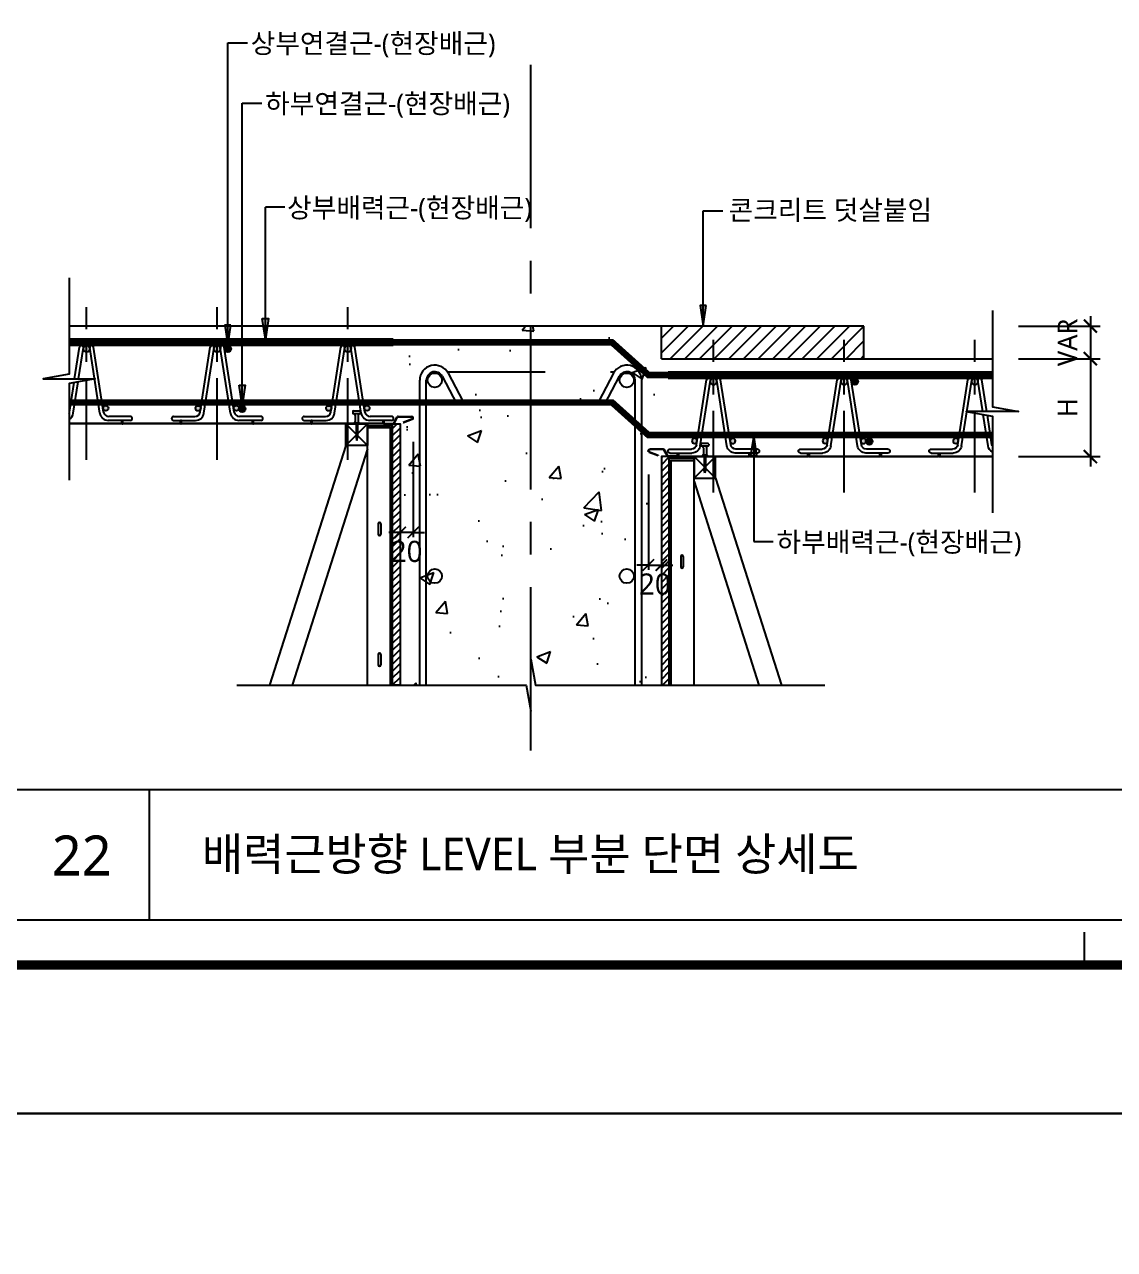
# Model space of a CAD drawing. Extents: x 10983 to 44623, y -18406 to 11294.
# Drawn here: x 21624 to 23293, y -6734 to -4858 of the extents above; entities that cross this region are included whole.
import ezdxf

# ---------------------------------------------------------------- set-up
doc = ezdxf.new("R2010")
doc.units = 0
doc.header["$LTSCALE"] = 100
doc.header["$MEASUREMENT"] = 0
doc.header["$PDMODE"] = 3
doc.header["$PDSIZE"] = 10
for name, pattern in [('CEN', [62, 60, -1, 0, -1]), ('CENTERX2', [4, 2.5, -0.5, 0.5, -0.5]), ('HID', [2.5, 1.5, -1])]:
    doc.linetypes.add(name, pattern=pattern)
doc.layers.get('0').update_dxf_attribs({"linetype": 'CONTINUOUS'})
doc.layers.get('Defpoints').update_dxf_attribs({"color": 165, "linetype": 'CONTINUOUS'})
for name, color, linetype in [('-상부연결근', 4, 'CONTINUOUS'), ('-하부배력근', 3, 'CONTINUOUS'), ('-하부연결근', 4, 'CONTINUOUS'), ('DECK-CEN', 1, 'CEN'), ('DECK-CON', 2, 'CONTINUOUS'), ('DECK-DIM', 255, 'CONTINUOUS'), ('DECK-ETC STEEL', 6, 'CONTINUOUS'), ('DECK-HATCH', 251, 'CONTINUOUS'), ('DECK-LATTICE', 7, 'CONTINUOUS'), ('DECK-MAIN BAR', 2, 'CONTINUOUS'), ('DECK-PG', 4, 'CONTINUOUS'), ('DECK-RC', 251, 'CONTINUOUS'), ('DECK-RC(ETC)', 252, 'CONTINUOUS'), ('DECK-TABLE', 7, 'CONTINUOUS'), ('DECK-TEXT', 7, 'CONTINUOUS'), ('DECK-TITLE TEXT', 3, 'CONTINUOUS'), ('DECK-TRANS', 3, 'CONTINUOUS'), ('form', 7, 'CONTINUOUS')]:
    doc.layers.add(name, color=color, linetype=linetype)
doc.styles.add('SY Panel', font='malgun.ttf')
doc.styles.add('VICON TEXT', font='malgun.ttf')
doc.dimstyles.new('STDECK-DIM', dxfattribs={"dimtxt": 35, "dimasz": 20, "dimexe": 15, "dimexo": 40, "dimgap": 10, "dimtad": 1, "dimdec": 0, "dimtxsty": 'SY Panel', "dimblk": 'ARCHTICK', "dimcen": 2.5, "dimdle": 15, "dimclrd": 7, "dimclre": 7, "dimclrt": 6, "dimadec": 0, "dimazin": 0, "dimtfac": 1, "dimtdec": 0, "dimtmove": 0, "dimatfit": 3, "dimldrblk": 'ARCHTICK', "dimfxl": 1, "dimarcsym": 0})
doc.dimstyles.new('STDECK-DIM 2', dxfattribs={"dimscale": 2.5, "dimtxt": 12, "dimasz": 7, "dimexe": 3, "dimexo": 3, "dimgap": 3, "dimtad": 1, "dimdec": 0, "dimlunit": 6, "dimtxsty": 'VICON TEXT', "dimblk": 'ARCHTICK', "dimcen": 2.5, "dimclrd": 7, "dimclre": 7, "dimclrt": 6, "dimadec": 0, "dimazin": 0, "dimtfac": 1, "dimtdec": 0, "dimtix": 1, "dimtmove": 0, "dimatfit": 3, "dimfxl": 1, "dimarcsym": 0})
pattern_1 = [(45, (-2415.1005, -5154.619), (-5.3033009, 5.3033009), [])]

# ---------------------------------------------------------------- blocks, each defined once
blk = doc.blocks.new('_ArchTick')
at = {"color": 0, "linetype": 'ByBlock', "const_width": 0.15}
blk.add_lwpolyline([(-0.5, -0.5), (0.5, 0.5)], dxfattribs=at)
blk = doc.blocks.new('*D343')
at = {"layer": 'DECK-DIM', "color": 7, "lineweight": -2}
for p, q in [((22579.5, -5547.4), (22579.5, -5693.5)), ((22599.5, -5547.4), (22599.5, -5693.5)), ((22579.5, -5686), (22562, -5686)), ((22579.5, -5686), (22599.5, -5686)), ((22599.5, -5686), (22617, -5686))]:
    blk.add_line(p, q, dxfattribs=at)
at = {"layer": 'Defpoints', "color": 0, "ltscale": 0.5}
for p in [(22579.5, -5539.9), (22599.5, -5539.9), (22599.5, -5686)]:
    blk.add_point(p, dxfattribs=at)
at = {"layer": 'DECK-DIM', "color": 7, "lineweight": -2, "ltscale": 0.5, "xscale": 17.5, "yscale": 17.5, "zscale": 17.5}
blk.add_blockref('_ArchTick', (22579.5, -5686), dxfattribs=at)
at = {"layer": 'DECK-DIM', "color": 7, "lineweight": -2, "ltscale": 0.5, "xscale": 17.5, "yscale": 17.5, "zscale": 17.5, "rotation": 180}
blk.add_blockref('_ArchTick', (22599.5, -5686), dxfattribs=at)
at = {"layer": 'DECK-DIM', "color": 6, "ltscale": 0.5, "insert": (22589.5, -5715.3), "char_height": 32.5, "attachment_point": 5, "style": 'VICON TEXT'}
blk.add_mtext('20', dxfattribs=at)
blk = doc.blocks.new('*D344')
at = {"layer": 'DECK-DIM', "color": 7, "lineweight": -2}
for p, q in [((23256.2, -5304.9), (23256.2, -5384.9)), ((23146.2, -5319.9), (23271.2, -5319.9)), ((23146.2, -5369.9), (23271.2, -5369.9))]:
    blk.add_line(p, q, dxfattribs=at)
at = {"layer": 'Defpoints', "color": 0, "ltscale": 0.5}
for p in [(23106.2, -5319.9), (23106.2, -5369.9), (23256.2, -5369.9)]:
    blk.add_point(p, dxfattribs=at)
at = {"layer": 'DECK-DIM', "color": 7, "lineweight": -2, "ltscale": 0.5, "xscale": 20, "yscale": 20, "zscale": 20}
for p, rotation in [((23256.2, -5319.9), 90), ((23256.2, -5369.9), 270)]:
    blk.add_blockref('_ArchTick', p, dxfattribs=dict(at, rotation=rotation))
at = {"layer": 'DECK-DIM', "color": 6, "ltscale": 0.5, "insert": (23221.2, -5344.9), "char_height": 30, "attachment_point": 5, "rotation": 90, "style": 'SY Panel'}
blk.add_mtext('VAR', dxfattribs=at)
blk = doc.blocks.new('*D345')
at = {"layer": 'DECK-DIM', "color": 7, "lineweight": -2}
for p, q in [((23256.2, -5354.9), (23256.2, -5534.9)), ((23146.2, -5369.9), (23271.2, -5369.9)), ((23146.2, -5519.9), (23271.2, -5519.9))]:
    blk.add_line(p, q, dxfattribs=at)
at = {"layer": 'Defpoints', "color": 0, "ltscale": 0.5}
for p in [(23106.2, -5369.9), (23106.2, -5519.9), (23256.2, -5519.9)]:
    blk.add_point(p, dxfattribs=at)
at = {"layer": 'DECK-DIM', "color": 7, "lineweight": -2, "ltscale": 0.5, "xscale": 20, "yscale": 20, "zscale": 20}
for p, rotation in [((23256.2, -5369.9), 90), ((23256.2, -5519.9), 270)]:
    blk.add_blockref('_ArchTick', p, dxfattribs=dict(at, rotation=rotation))
at = {"layer": 'DECK-DIM', "color": 6, "ltscale": 0.5, "insert": (23221.2, -5444.9), "char_height": 30, "attachment_point": 5, "rotation": 90, "style": 'SY Panel'}
blk.add_mtext('H', dxfattribs=at)
blk = doc.blocks.new('*D348')
at = {"layer": 'DECK-DIM', "color": 7, "lineweight": -2}
for p, q in [((22199.5, -5497.4), (22199.5, -5643.5)), ((22219.5, -5497.4), (22219.5, -5643.5)), ((22199.5, -5636), (22182, -5636)), ((22219.5, -5636), (22199.5, -5636)), ((22219.5, -5636), (22237, -5636))]:
    blk.add_line(p, q, dxfattribs=at)
at = {"layer": 'Defpoints', "color": 0, "ltscale": 0.5}
for p in [(22199.5, -5489.9), (22219.5, -5489.9), (22199.5, -5636)]:
    blk.add_point(p, dxfattribs=at)
at = {"layer": 'DECK-DIM', "color": 7, "lineweight": -2, "ltscale": 0.5, "xscale": 17.5, "yscale": 17.5, "zscale": 17.5}
blk.add_blockref('_ArchTick', (22199.5, -5636), dxfattribs=at)
at = {"layer": 'DECK-DIM', "color": 7, "lineweight": -2, "ltscale": 0.5, "xscale": 17.5, "yscale": 17.5, "zscale": 17.5, "rotation": 180}
blk.add_blockref('_ArchTick', (22219.5, -5636), dxfattribs=at)
at = {"layer": 'DECK-DIM', "color": 6, "ltscale": 0.5, "insert": (22209.5, -5665.3), "char_height": 32.5, "attachment_point": 5, "style": 'VICON TEXT'}
blk.add_mtext('20', dxfattribs=at)
blk = doc.blocks.new('tg4')
at = {"layer": 'DECK-MAIN BAR'}
h = blk.add_hatch(color=256, dxfattribs=at)
h.dxf.hatch_style = 1
h.paths.add_polyline_path([(7710.5, 42136.7, 0.414214), (7705.5, 42131.7, 0.414214), (7710.5, 42126.7)])
h.paths.add_polyline_path([(7735.8, 42040.8, 1), (7743.8, 42040.8, 1)])
h.paths.add_polyline_path([(7710.5, 42136.7), (7710.5, 42126.7, 0.414214), (7715.5, 42131.7, 0.414214)])
edge = h.paths.add_edge_path()
edge.add_line((7683.8, 42043.8), (7683.8, 42037.7))
edge.add_arc((7681.2, 42040.7), 4, 310.4298, 409.5702)
h = blk.add_hatch(color=256, dxfattribs=at)
h.dxf.hatch_style = 1
h.paths.add_polyline_path([(7877.2, 42040.7, 1), (7885.2, 42040.7, 1)])
h.paths.add_polyline_path([(7910.5, 42136.7, 0.414214), (7905.5, 42131.7, 0.414214), (7910.5, 42126.7)])
h.paths.add_polyline_path([(7935.8, 42040.8, 1), (7943.8, 42040.8, 1)])
h.paths.add_polyline_path([(7910.5, 42136.7), (7910.5, 42126.7, 0.414214), (7915.5, 42131.7, 0.414214)])
h = blk.add_hatch(color=256, dxfattribs=at)
h.dxf.hatch_style = 1
h.paths.add_polyline_path([(8077.2, 42040.7, 1), (8085.2, 42040.7, 1)])
h.paths.add_polyline_path([(8110.5, 42136.7, 0.414214), (8105.5, 42131.7, 0.414214), (8110.5, 42126.7)])
h.paths.add_polyline_path([(8135.8, 42040.8, 1), (8143.8, 42040.8, 1)])
h.paths.add_polyline_path([(8110.5, 42136.7), (8110.5, 42126.7, 0.414214), (8115.5, 42131.7, 0.414214)])
at = {"layer": 'DECK-CEN', "linetype": 'CENTERX2', "ltscale": 0.5}
for p, q in [((7710.5, 41961.8), (7710.5, 42195.4)), ((7910.5, 41961.8), (7910.5, 42195.4)), ((8110.5, 41961.8), (8110.5, 42195.4))]:
    blk.add_line(p, q, dxfattribs=at)
at = {"layer": 'DECK-LATTICE', "ltscale": 0.5}
for p, q in [((8179.9, 42146.7), (7683.8, 42146.7)), ((8179.9, 42136.7), (7683.8, 42136.7)), ((7692.2, 42085.7), (7699.7, 42134.3)), ((7698.3, 42085.7), (7705.7, 42133.6)), ((7730.8, 42033.2), (7715.2, 42133.6)), ((7736.6, 42035), (7721.2, 42134.3)), ((7884.3, 42035), (7899.7, 42134.3)), ((7890.1, 42033.2), (7905.7, 42133.6)), ((7930.8, 42033.2), (7915.2, 42133.6)), ((7936.6, 42035), (7921.2, 42134.3)), ((8084.3, 42035), (8099.7, 42134.3)), ((8090.1, 42033.2), (8105.7, 42133.6)), ((8130.8, 42033.2), (8115.2, 42133.6)), ((8136.6, 42035), (8121.2, 42134.3)), ((7684.3, 42035), (7691.3, 42080)), ((7690.1, 42033.2), (7697.6, 42081.1)), ((7777.5, 42022.2), (7743.7, 42022.2)), ((7777.5, 42028.2), (7744.5, 42028.2)), ((7843.5, 42028.2), (7876.4, 42028.2)), ((7843.5, 42022.2), (7877.3, 42022.2)), ((7977.5, 42022.2), (7943.7, 42022.2)), ((7977.5, 42028.2), (7944.5, 42028.2)), ((8043.5, 42028.2), (8076.4, 42028.2)), ((8043.5, 42022.2), (8077.3, 42022.2)), ((8177.5, 42022.2), (8143.7, 42022.2)), ((8177.5, 42028.2), (8144.5, 42028.2))]:
    blk.add_line(p, q, dxfattribs=at)
for centre, radius, start, end in [((7702.7, 42133.7), 3.01, 349.5852, 169.9415), ((7718.2, 42133.7), 3.01, 10.0585, 190.4148), ((7902.7, 42133.7), 3.01, 349.5852, 169.9415), ((7918.2, 42133.7), 3.01, 10.0585, 190.4148), ((8102.7, 42133.7), 3.01, 349.5852, 169.9415), ((8118.2, 42133.7), 3.01, 10.0585, 190.4148), ((7676.4, 42036.2), 8, 336.4782, 351.1777), ((7677.3, 42035.2), 13, 299.8906, 351.1777), ((7743.7, 42035.2), 13, 188.8223, 270), ((7744.5, 42036.2), 8, 188.8223, 270), ((7876.4, 42036.2), 8, 270, 351.1777), ((7877.3, 42035.2), 13, 270, 351.1777), ((7943.7, 42035.2), 13, 188.8223, 270), ((7944.5, 42036.2), 8, 188.8223, 270), ((8076.4, 42036.2), 8, 270, 351.1777), ((8077.3, 42035.2), 13, 270, 351.1777), ((8143.7, 42035.2), 13, 188.8223, 270), ((8144.5, 42036.2), 8, 188.8223, 270), ((7777.5, 42025.2), 3, 270, 90), ((7843.5, 42025.2), 3, 90, 270), ((7977.5, 42025.2), 3, 270, 90), ((8043.5, 42025.2), 3, 90, 270), ((8177.5, 42025.2), 3, 270, 90)]:
    blk.add_arc(centre, radius, start, end, dxfattribs=at)
at = {"layer": 'DECK-MAIN BAR', "ltscale": 0.5}
for centre, radius in [((7710.5, 42131.7), 5), ((7910.5, 42131.7), 5), ((8110.5, 42131.7), 5), ((7739.8, 42040.8), 4), ((7881.2, 42040.7), 4), ((7939.8, 42040.8), 4), ((8081.2, 42040.7), 4), ((8139.8, 42040.8), 4)]:
    blk.add_circle(centre, radius, dxfattribs=at)
blk.add_arc((7681.2, 42040.7), 4, 310.4298, 49.5702, dxfattribs=at)
at = {"layer": 'DECK-PG', "ltscale": 0.5}
for p, q in [((7764.7, 42017.2), (7683.8, 42017.2)), ((7765, 42016.7), (7683.8, 42016.7)), ((7855, 42016.7), (7766, 42016.7)), ((7854.7, 42017.2), (7766.2, 42017.2)), ((7965, 42016.7), (7856, 42016.7)), ((7964.7, 42017.2), (7856.2, 42017.2)), ((8055, 42016.7), (7966, 42016.7)), ((8054.7, 42017.2), (7966.2, 42017.2)), ((8165, 42016.7), (8056, 42016.7)), ((8164.7, 42017.2), (8056.2, 42017.2))]:
    blk.add_line(p, q, dxfattribs=at)
at = {"layer": 'DECK-PG'}
for p, q in [((7764, 42021.2), (7764, 42018.7)), ((7764.5, 42018.7), (7764.5, 42021.2)), ((7765, 42021.2), (7765, 42017.5)), ((7765, 42018.7), (7765, 42020.7)), ((7765.5, 42021.2), (7765.5, 42017.2)), ((7766, 42017.5), (7766, 42021.2)), ((7854, 42021.2), (7854, 42018.7)), ((7854.5, 42018.7), (7854.5, 42021.2)), ((7855, 42021.2), (7855, 42017.5)), ((7855, 42018.7), (7855, 42020.7)), ((7855.5, 42021.2), (7855.5, 42017.2)), ((7856, 42017.5), (7856, 42021.2)), ((7964, 42021.2), (7964, 42018.7)), ((7964.5, 42018.7), (7964.5, 42021.2)), ((7965, 42021.2), (7965, 42017.5)), ((7965, 42018.7), (7965, 42020.7)), ((7965.5, 42021.2), (7965.5, 42017.2)), ((7966, 42017.5), (7966, 42021.2)), ((8054, 42021.2), (8054, 42018.7)), ((8054.5, 42018.7), (8054.5, 42021.2)), ((8055, 42021.2), (8055, 42017.5)), ((8055, 42018.7), (8055, 42020.7)), ((8055.5, 42021.2), (8055.5, 42017.2)), ((8056, 42017.5), (8056, 42021.2)), ((8164, 42021.2), (8164, 42018.7)), ((8164.5, 42018.7), (8164.5, 42021.2)), ((8165, 42021.2), (8165, 42017.5)), ((8165, 42018.7), (8165, 42020.7)), ((8165.5, 42021.2), (8165.5, 42017.2)), ((8166, 42017.5), (8166, 42021.2)), ((8166, 42016.7), (8179.9, 42016.7)), ((8166.2, 42017.2), (8179.9, 42017.2)), ((8180.8, 42017.8), (8186.1, 42027.5)), ((8181.3, 42017.5), (8186.6, 42027.2)), ((8187.4, 42028.2), (8208.1, 42028.2)), ((8187.4, 42027.7), (8208.1, 42027.7)), ((8208.7, 42023.9), (8195.4, 42019.1)), ((8208.6, 42023.9), (8195.4, 42019.1)), ((8195.4, 42019.1), (8195.5, 42018.6)), ((8208.9, 42023.5), (8195.5, 42018.6))]:
    blk.add_line(p, q, dxfattribs=at)
for centre, radius, start, end in [((7765, 42021.2), 1, 0, 180), ((7765, 42021.2), 1, 0, 180), ((7764.5, 42018.7), 0.5, 180, 0), ((7765, 42021.2), 0.5, 0, 180), ((7764.7, 42017.5), 0.25, 270, 0), ((7765, 42017.2), 0.5, 270, 0), ((7766, 42017.2), 0.5, 180, 270), ((7766.2, 42017.5), 0.25, 180, 270), ((7855, 42021.2), 1, 0, 180), ((7855, 42021.2), 1, 0, 180), ((7854.5, 42018.7), 0.5, 180, 0), ((7855, 42021.2), 0.5, 0, 180), ((7854.7, 42017.5), 0.25, 270, 0), ((7855, 42017.2), 0.5, 270, 0), ((7856, 42017.2), 0.5, 180, 270), ((7856.2, 42017.5), 0.25, 180, 270), ((7965, 42021.2), 1, 0, 180), ((7965, 42021.2), 1, 0, 180), ((7964.5, 42018.7), 0.5, 180, 0), ((7965, 42021.2), 0.5, 0, 180), ((7964.7, 42017.5), 0.25, 270, 0), ((7965, 42017.2), 0.5, 270, 0), ((7966, 42017.2), 0.5, 180, 270), ((7966.2, 42017.5), 0.25, 180, 270), ((8055, 42021.2), 1, 0, 180), ((8055, 42021.2), 1, 0, 180), ((8054.5, 42018.7), 0.5, 180, 0), ((8055, 42021.2), 0.5, 0, 180), ((8054.7, 42017.5), 0.25, 270, 0), ((8055, 42017.2), 0.5, 270, 0), ((8056, 42017.2), 0.5, 180, 270), ((8056.2, 42017.5), 0.25, 180, 270), ((8165, 42021.2), 1, 0, 180), ((8165, 42021.2), 1, 0, 180), ((8164.5, 42018.7), 0.5, 180, 0), ((8165, 42021.2), 0.5, 0, 180), ((8164.7, 42017.5), 0.25, 270, 0), ((8165, 42017.2), 0.5, 270, 0), ((8166, 42017.2), 0.5, 180, 270), ((8166.2, 42017.5), 0.25, 180, 270), ((8179.9, 42018.3), 1.05, 270, 331.3895), ((8179.9, 42018.3), 1.55, 270, 331.3895), ((8187.4, 42026.8), 1.46, 90, 151.3895), ((8187.4, 42026.8), 0.955, 90, 151.3895), ((8208.1, 42025.8), 2.46, 290, 90), ((8208.1, 42025.8), 1.96, 290, 90)]:
    blk.add_arc(centre, radius, start, end, dxfattribs=at)

msp = doc.modelspace()

# ---------------------------------------------------------------- hatches: boundary and pattern name
at = {"layer": '-상부연결근', "linetype": 'ByBlock'}
h = msp.add_hatch(color=0, dxfattribs=at)
h.paths.add_polyline_path([(21940.3, -5318.4), (21935.6, -5318.4), (21935.6, -5349.9)])
h.paths.add_polyline_path([(21935.6, -5318.4), (21930.9, -5318.4), (21935.6, -5349.9)])
at = {"layer": '-상부연결근'}
h = msp.add_hatch(color=256, dxfattribs=at)
h.dxf.hatch_style = 1
h.paths.add_polyline_path([(21940.6, -5354.9, 1), (21930.6, -5354.9, 1)])
h = msp.add_hatch(color=256, dxfattribs=at)
h.dxf.hatch_style = 1
h.paths.add_polyline_path([(22900.6, -5404.9, 1), (22890.6, -5404.9, 1)])
at = {"layer": '-하부배력근', "linetype": 'ByBlock'}
h = msp.add_hatch(color=0, dxfattribs=at)
h.paths.add_polyline_path([(22736.1, -5518.3), (22740.8, -5518.3), (22740.8, -5486.9)])
h.paths.add_polyline_path([(22740.8, -5518.3), (22745.5, -5518.3), (22740.8, -5486.9)])
at = {"layer": '-하부연결근', "linetype": 'ByBlock'}
h = msp.add_hatch(color=0, dxfattribs=at)
h.paths.add_polyline_path([(21957.8, -5441.8), (21957.8, -5410.4), (21953.1, -5410.4)])
h.paths.add_polyline_path([(21957.8, -5441.8), (21962.5, -5410.4), (21957.8, -5410.4)])
at = {"layer": '-하부연결근'}
h = msp.add_hatch(color=256, dxfattribs=at)
h.dxf.hatch_style = 1
h.paths.add_polyline_path([(21962.8, -5446.8, 1), (21952.8, -5446.8, 1)])
h = msp.add_hatch(color=256, dxfattribs=at)
h.dxf.hatch_style = 1
h.paths.add_polyline_path([(22922.8, -5496.9, 1), (22912.8, -5496.9, 1)])
at = {"linetype": 'ByBlock'}
h = msp.add_hatch(color=256, dxfattribs=at)
h.paths.add_polyline_path([(22668.2, -5288.4), (22663.5, -5288.4), (22663.5, -5319.9)])
h.paths.add_polyline_path([(22663.5, -5288.4), (22658.8, -5288.4), (22663.5, -5319.9)])
h = msp.add_hatch(color=256, dxfattribs=at)
h.paths.add_polyline_path([(21988.5, -5308.4), (21993.2, -5308.4), (21993.2, -5339.9)])
h.paths.add_polyline_path([(21993.2, -5308.4), (21998, -5308.4), (21993.2, -5339.9)])
at = {"layer": 'DECK-HATCH'}
h = msp.add_hatch(dxfattribs=at)
h.set_pattern_fill('AR-CONC', color=256, scale=30, style=0)
h.set_pattern_definition([(50, (-2415.1, -5154.62), (215.178, -18.8256), [22.5, -247.5]), (355, (-2415.1, -5154.62), (-41.6254, 225.6576), [18, -198]), (100.4514, (-2397.17, -5156.19), (173.5527, 206.832), [19.122, -210.3426]), (46.1842, (-2415.1, -5094.62), (320.1724, -49.6558), [33.75, -371.25]), (96.6356, (-2388.42, -5098.76), (280.3986, 292.2356), [28.683, -315.514]), (351.1842, (-2415.1, -5094.62), (280.3986, 292.2356), [27, -297]), (21, (-2385.1, -5109.62), (179.0721, -120.7857), [22.5, -247.5]), (326, (-2385.1, -5109.62), (72.9946, 217.545), [18, -198]), (71.4514, (-2370.18, -5119.68), (252.0667, 96.7593), [19.122, -210.3426]), (37.5, (-2415.1, -5154.62), (3.64796, 99.86816), [0, -195.6, 0, -201, 0, -198.75]), (7.5, (-2415.1, -5154.62), (78.92086, 118.3235), [0, -114.6, 0, -191.1, 0, -75.75]), (327.5, (-2482, -5154.62), (160.14673, -6.76646), [0, -75, 0, -234, 0, -310.5]), (317.5, (-2512, -5154.62), (174.95585, 30.0315), [0, -97.5, 0, -155.4, 0, -220.5])])
h.paths.add_polyline_path([(22399.5, -5319.9), (22199.5, -5319.9), (22199.5, -5870), (22392.4, -5870), (22399.5, -5910), (22399.5, -5830)])
h.paths.add_polyline_path([(22599.5, -5319.9), (22399.5, -5319.9), (22399.5, -5830), (22406.5, -5870), (22599.5, -5870)])
at = {"layer": 'DECK-HATCH', "linetype": 'ByBlock'}
h = msp.add_hatch(dxfattribs=at)
h.set_pattern_fill('ANSI31', color=256, scale=5, style=0)
h.set_pattern_definition([(45, (-7726021.449, -2456214.408), (-11.225320152, 11.225320152), [])])
h.paths.add_polyline_path([(22909.6, -5369.9), (22909.6, -5319.9), (22599.5, -5319.9), (22599.5, -5369.9)])
h = msp.add_hatch(dxfattribs=at)
h.set_pattern_fill('ANSI31', color=256, scale=60, style=0)
h.set_pattern_definition(pattern_1)
h.paths.add_polyline_path([(22199.5, -5469.9), (22187.5, -5469.9), (22187.5, -5870), (22199.5, -5870)])
h.paths.add_polyline_path([(22180.2, -5588.5), (22238.8, -5588.5), (22238.8, -5633.5), (22180.2, -5633.5)], flags=9)
h = msp.add_hatch(dxfattribs=at)
h.set_pattern_fill('ANSI31', color=256, scale=60, style=0)
h.set_pattern_definition(pattern_1)
h.paths.add_polyline_path([(22611.5, -5519.9), (22599.5, -5519.9), (22599.5, -5870), (22611.5, -5870)])
h.paths.add_polyline_path([(22560.2, -5638.5), (22618.8, -5638.5), (22618.8, -5683.5), (22560.2, -5683.5)], flags=9)

# ---------------------------------------------------------------- linework, layer by layer
at = {"layer": '-상부연결근', "color": 0, "linetype": 'ByBlock'}
for p, q in [((21935.6, -4886.1), (21965.6, -4886.1)), ((21935.6, -5349.9), (21935.6, -4886.1))]:
    msp.add_line(p, q, dxfattribs=at)
msp.add_lwpolyline([(21940.3, -5318.4), (21930.9, -5318.4), (21935.6, -5349.9), (21940.3, -5318.4)], dxfattribs=at)
at = {"layer": '-상부연결근'}
for centre in [(21935.6, -5354.9), (22895.6, -5404.9)]:
    msp.add_circle(centre, 5, dxfattribs=at)
at = {"layer": '-하부배력근', "color": 0, "linetype": 'ByBlock'}
for p, q in [((22740.8, -5486.9), (22740.8, -5650)), ((22740.8, -5650), (22770.8, -5650))]:
    msp.add_line(p, q, dxfattribs=at)
at = {"layer": '-하부배력근', "ltscale": 0.5, "const_width": 10}
msp.add_lwpolyline([(21692.8, -5436.9), (22524, -5436.9), (22579.6, -5486.9), (23106.2, -5486.9)], dxfattribs=at)
at = {"layer": '-하부배력근', "color": 0, "linetype": 'ByBlock'}
msp.add_lwpolyline([(22736.1, -5518.3), (22745.5, -5518.3), (22740.8, -5486.9), (22736.1, -5518.3)], dxfattribs=at)
at = {"layer": '-하부연결근', "color": 0, "linetype": 'ByBlock'}
for p, q in [((21957.8, -4978.3), (21987.8, -4978.3)), ((21957.8, -5441.8), (21957.8, -4978.3))]:
    msp.add_line(p, q, dxfattribs=at)
msp.add_lwpolyline([(21953.1, -5410.4), (21962.5, -5410.4), (21957.8, -5441.8), (21953.1, -5410.4)], dxfattribs=at)
at = {"layer": '-하부연결근'}
for centre in [(21957.8, -5446.8), (22917.8, -5496.9)]:
    msp.add_circle(centre, 5, dxfattribs=at)
at = {"linetype": 'ByBlock'}
for p, q in [((21993.2, -5339.9), (21993.2, -5137.9)), ((22023.2, -5137.9), (21993.2, -5137.9)), ((22663.5, -5143.6), (22693.5, -5143.6)), ((22663.5, -5319.9), (22663.5, -5143.6))]:
    msp.add_line(p, q, dxfattribs=at)
for points in [[(22668.2, -5288.4), (22658.8, -5288.4), (22663.5, -5319.9), (22668.2, -5288.4)], [(21988.5, -5308.4), (21998, -5308.4), (21993.2, -5339.9), (21988.5, -5308.4)]]:
    msp.add_lwpolyline(points, dxfattribs=at)
at = {"layer": 'DECK-CEN', "linetype": 'CENTERX2'}
msp.add_line((22399.5, -5970), (22399.5, -4898), dxfattribs=at)
at = {"layer": 'DECK-CON'}
for p, q in [((22599.5, -5319.9), (21692.8, -5319.9)), ((22599.5, -5369.9), (22599.5, -5319.9)), ((22909.6, -5319.9), (22599.5, -5319.9)), ((22909.6, -5369.9), (22909.6, -5319.9)), ((22599.5, -5369.9), (23106.2, -5369.9))]:
    msp.add_line(p, q, dxfattribs=at)
for points in [[(21692.8, -5245.9), (21692.8, -5393.8), (21652.8, -5400.9), (21732.8, -5400.9), (21692.8, -5407.9), (21692.8, -5555.9)], [(21692.8, -5245.9), (21692.8, -5393.8), (21652.8, -5400.9), (21732.8, -5400.9), (21692.8, -5407.9), (21692.8, -5555.9)], [(23106.2, -5295.9), (23106.2, -5443.8), (23146.2, -5450.9), (23066.2, -5450.9), (23106.2, -5457.9), (23106.2, -5605.9)], [(21949.5, -5870), (22392.4, -5870), (22399.5, -5910), (22399.5, -5830), (22406.5, -5870), (22849.5, -5870)]]:
    msp.add_lwpolyline(points, dxfattribs=at)
for points in [[(22187.5, -5469.9), (22199.5, -5469.9), (22199.5, -5870), (22187.5, -5870)], [(22611.5, -5519.9), (22599.5, -5519.9), (22599.5, -5870), (22611.5, -5870)]]:
    msp.add_lwpolyline(points, close=True, dxfattribs=at)
at = {"layer": 'DECK-ETC STEEL'}
for points in [[(22184.5, -5469.9), (22187.5, -5469.9), (22187.5, -5870), (22184.5, -5870), (22184.5, -5475.9), (22149.5, -5475.9), (22149.5, -5472.9), (22184.5, -5472.9), (22184.5, -5469.9), (22187.5, -5469.9)], [(22614.5, -5519.9), (22611.5, -5519.9), (22611.5, -5870), (22614.5, -5870), (22614.5, -5525.9), (22649.5, -5525.9), (22649.5, -5522.9), (22614.5, -5522.9), (22614.5, -5519.9), (22611.5, -5519.9)]]:
    msp.add_lwpolyline(points, dxfattribs=at)
at = {"layer": 'DECK-RC'}
for p, q in [((22229.5, -5870), (22229.5, -5402.9)), ((22239.5, -5870), (22239.5, -5402.9)), ((22264, -5396.8), (22286.5, -5439.8)), ((22272.9, -5392.2), (22295.3, -5435.2)), ((22526.1, -5392.2), (22503.6, -5435.2)), ((22535, -5396.8), (22512.5, -5439.8)), ((22559.5, -5870), (22559.5, -5402.9)), ((22569.5, -5870), (22569.5, -5402.9)), ((22286.5, -5439.8), (22295.3, -5435.2)), ((22512.5, -5439.8), (22503.6, -5435.2))]:
    msp.add_line(p, q, dxfattribs=at)
at = {"layer": 'DECK-RC', "linetype": 'HID'}
msp.add_line((22271.4, -5389.9), (22527.5, -5389.9), dxfattribs=at)
at = {"layer": 'DECK-RC'}
for centre in [(22252.5, -5402.9), (22546.5, -5402.9), (22252.5, -5702.9), (22546.5, -5702.9)]:
    msp.add_circle(centre, 11, dxfattribs=at)
for centre, radius, start, end in [((22252.5, -5402.9), 23, 27.5898, 180), ((22546.5, -5402.9), 23, 0, 152.4102), ((22252.5, -5402.9), 13, 27.5824, 180), ((22546.5, -5402.9), 13, 0, 152.4176)]:
    msp.add_arc(centre, radius, start, end, dxfattribs=at)
at = {"layer": 'DECK-RC(ETC)'}
for p, q in [((22127, -5450.9), (22127, -5452.9)), ((22128, -5449.9), (22138, -5449.9)), ((22128, -5453.9), (22138, -5453.9)), ((22130.7, -5456.2), (22130.7, -5466.6)), ((22135.3, -5456.2), (22135.3, -5466.6)), ((22139, -5450.9), (22139, -5452.9)), ((22149.5, -5502.9), (22116.5, -5469.9)), ((22116.5, -5502.9), (22149.5, -5469.9)), ((22129, -5468.5), (22129, -5469.3)), ((22129.6, -5467.9), (22130.1, -5467.9)), ((22129.6, -5469.9), (22136.4, -5469.9)), ((22130.1, -5467.9), (22135.9, -5467.9)), ((22132, -5467.9), (22134, -5467.9)), ((22132, -5469.9), (22132, -5490.4)), ((22134, -5469.9), (22134, -5490.4)), ((22135.9, -5467.9), (22136.4, -5467.9)), ((22137, -5468.5), (22137, -5469.3)), ((22149.5, -5870), (22149.5, -5475.9)), ((22132, -5490.4), (22133, -5495.4)), ((22133, -5495.4), (22134, -5490.4)), ((22116.5, -5502.9), (21999.5, -5870)), ((22149.5, -5508), (22034.1, -5870)), ((22660, -5500.9), (22660, -5502.9)), ((22671, -5499.9), (22661, -5499.9)), ((22671, -5503.9), (22661, -5503.9)), ((22663.7, -5506.2), (22663.7, -5516.6)), ((22668.3, -5506.2), (22668.3, -5516.6)), ((22672, -5500.9), (22672, -5502.9)), ((22649.5, -5552.9), (22682.5, -5519.9)), ((22682.5, -5552.9), (22649.5, -5519.9)), ((22649.5, -5870), (22649.5, -5525.9)), ((22662, -5518.5), (22662, -5519.3)), ((22663.1, -5517.9), (22662.6, -5517.9)), ((22669.4, -5519.9), (22662.6, -5519.9)), ((22668.9, -5517.9), (22663.1, -5517.9)), ((22667, -5517.9), (22665, -5517.9)), ((22665, -5519.9), (22665, -5540.4)), ((22667, -5519.9), (22667, -5540.4)), ((22669.4, -5517.9), (22668.9, -5517.9)), ((22670, -5518.5), (22670, -5519.3)), ((22666, -5545.4), (22665, -5540.4)), ((22667, -5540.4), (22666, -5545.4)), ((22682.5, -5552.9), (22783.5, -5870)), ((22649.5, -5558), (22748.9, -5870)), ((22166, -5622.9), (22166, -5638.9)), ((22170, -5622.9), (22170, -5638.9)), ((22629, -5672.9), (22629, -5688.9)), ((22633, -5672.9), (22633, -5688.9)), ((22166, -5822.9), (22166, -5838.9)), ((22170, -5822.9), (22170, -5838.9))]:
    msp.add_line(p, q, dxfattribs=at)
for points in [[(22116.5, -5469.9), (22149.5, -5469.9), (22149.5, -5502.9), (22116.5, -5502.9), (22116.5, -5469.9)], [(22682.5, -5519.9), (22649.5, -5519.9), (22649.5, -5552.9), (22682.5, -5552.9), (22682.5, -5519.9)]]:
    msp.add_lwpolyline(points, dxfattribs=at)
for centre, radius, start, end in [((22128, -5450.9), 1, 90, 180), ((22128, -5452.9), 1, 180, 270), ((22127.9, -5456.6), 2.75, 7.7709, 89.4479), ((22138, -5456.6), 2.75, 90.5521, 172.2291), ((22138, -5450.9), 1, 0, 90), ((22138, -5452.9), 1, 270, 0), ((22129.6, -5468.5), 0.6, 90, 180), ((22129.6, -5469.3), 0.6, 180, 270), ((22129.3, -5466.5), 1.39, 281.7725, 355.1369), ((22136.7, -5466.5), 1.39, 184.8631, 258.2275), ((22136.4, -5468.5), 0.6, 0, 90), ((22136.4, -5469.3), 0.6, 270, 0), ((22661, -5500.9), 1, 90, 180), ((22661, -5502.9), 1, 180, 270), ((22660.9, -5506.6), 2.75, 7.7709, 89.4479), ((22671, -5506.6), 2.75, 90.5521, 172.2291), ((22671, -5500.9), 1, 0, 90), ((22671, -5502.9), 1, 270, 0), ((22662.6, -5518.5), 0.6, 90, 180), ((22662.6, -5519.3), 0.6, 180, 270), ((22662.3, -5516.5), 1.39, 281.7725, 355.1369), ((22669.7, -5516.5), 1.39, 184.8631, 258.2275), ((22669.4, -5518.5), 0.6, 0, 90), ((22669.4, -5519.3), 0.6, 270, 0), ((22168, -5622.9), 2, 0, 180), ((22168, -5622.9), 2, 0, 180), ((22168, -5638.9), 2, 180, 0), ((22631, -5672.9), 2, 0, 180), ((22631, -5672.9), 2, 0, 180), ((22631, -5688.9), 2, 180, 0), ((22168, -5822.9), 2, 0, 180), ((22168, -5822.9), 2, 0, 180), ((22168, -5838.9), 2, 180, 0)]:
    msp.add_arc(centre, radius, start, end, dxfattribs=at)
at = {"layer": 'DECK-TABLE', "ltscale": 0.5}
for p, q in [((26715.1, -6030.1), (19915.1, -6030.1)), ((21815.1, -6030.1), (21815.1, -6230.1))]:
    msp.add_line(p, q, dxfattribs=at)
msp.add_lwpolyline([(19915.1, -1280.1), (26715.1, -1280.1), (26715.1, -6230.1), (19915.1, -6230.1)], close=True, dxfattribs=at)
at = {"layer": 'DECK-TRANS', "ltscale": 0.5, "const_width": 10}
msp.add_lwpolyline([(21692.8, -5344.9), (22524, -5344.9), (22579.6, -5394.9), (23106.2, -5394.9)], dxfattribs=at)
msp.add_lwpolyline([(21692.8, -5344.9), (22524, -5344.9), (22579.6, -5394.9), (23106.2, -5394.9)], dxfattribs=at)
at = {"layer": 'Defpoints'}
for points in [[(19392.5, -6526.2), (27802.5, -6526.2), (27802.5, -586.2), (19392.5, -586.2)], [(19392.5, -12466.3), (27802.5, -12466.3), (27802.5, -6526.2), (19392.5, -6526.2)]]:
    msp.add_lwpolyline(points, close=True, dxfattribs=at)
at = {"layer": 'form', "color": 30}
msp.add_line((23247.4, -6298.4), (23247.4, -6248.4), dxfattribs=at)
at = {"layer": 'form', "color": 30, "const_width": 14.2}
msp.add_lwpolyline([(19683.2, -980.1), (19683.2, -6298.4), (27636.8, -6298.4), (27636.8, -980.1)], close=True, dxfattribs=at)

# ---------------------------------------------------------------- block references
at = {"layer": 'DECK-LATTICE'}
msp.add_blockref('tg4', (14009, -47486.6), dxfattribs=at)
at = {"layer": 'DECK-LATTICE', "xscale": -1}
msp.add_blockref('tg4', (30789.9, -47536.6), dxfattribs=at)

# ---------------------------------------------------------------- texts
at = {"layer": '-상부연결근', "color": 0, "style": 'VICON TEXT'}
msp.add_text('상부연결근-(현장배근)', height=30, dxfattribs=at).set_placement((21970.7, -4901.9))
at = {"layer": '-하부배력근', "color": 0, "style": 'VICON TEXT'}
msp.add_text('하부배력근-(현장배근)', height=30, dxfattribs=at).set_placement((22775.9, -5665.8))
at = {"layer": '-하부연결근', "color": 0, "style": 'VICON TEXT'}
msp.add_text('하부연결근-(현장배근)', height=30, dxfattribs=at).set_placement((21992.9, -4994.1))
at = {"layer": 'DECK-TEXT', "style": 'VICON TEXT'}
for s, p in [('상부배력근-(현장배근)', (22026.5, -5153.7)), ('콘크리트 덧살붙임', (22702.5, -5157.3))]:
    msp.add_text(s, height=30, dxfattribs=at).set_placement(p)
at = {"layer": 'DECK-TITLE TEXT', "color": 3, "style": 'VICON TEXT'}
for s, height, p in [('배력근방향 LEVEL 부분 단면 상세도', 50.257, (21896.1, -6153.8)), ('22', 61.43, (21666.3, -6161.6))]:
    msp.add_text(s, height=height, dxfattribs=at).set_placement(p)

# ---------------------------------------------------------------- dimensions: what is measured, and where the dimension line sits
at = {"layer": 'DECK-DIM'}
dim = msp.add_linear_dim(base=(23256.2, -5369.9), p1=(23106.2, -5319.9), p2=(23106.2, -5369.9), angle=90, text='VAR', dimstyle='STDECK-DIM', override={"dimtxt": 30, "dimgap": 20}, dxfattribs=at)
dim.commit()
dim.dimension.update_dxf_attribs({"geometry": '*D344', "text_midpoint": (23256.2, -5344.9), "dimtype": 160})
dim = msp.add_linear_dim(base=(23256.2, -5519.9), p1=(23106.2, -5369.9), p2=(23106.2, -5519.9), angle=90, text='H', dimstyle='STDECK-DIM', override={"dimtxt": 30, "dimgap": 20}, dxfattribs=at)
dim.commit()
dim.dimension.update_dxf_attribs({"geometry": '*D345', "text_midpoint": (23221.2, -5444.9)})
dim = msp.add_linear_dim(base=(22199.5, -5636), p1=(22219.5, -5489.9), p2=(22199.5, -5489.9), angle=180, dimstyle='STDECK-DIM 2', override={"dimtxt": 13, "dimgap": 5, "dimtad": 2, "dimtoh": 0}, dxfattribs=at)
dim.commit()
dim.dimension.update_dxf_attribs({"geometry": '*D348', "text_midpoint": (22209.5, -5665.3)})
dim = msp.add_linear_dim(base=(22599.5, -5686), p1=(22579.5, -5539.9), p2=(22599.5, -5539.9), dimstyle='STDECK-DIM 2', override={"dimtxt": 13, "dimgap": 5, "dimtad": 2, "dimtoh": 0}, dxfattribs=at)
dim.commit()
dim.dimension.update_dxf_attribs({"geometry": '*D343', "text_midpoint": (22589.5, -5715.3)})

doc.saveas('drawing.dxf')
